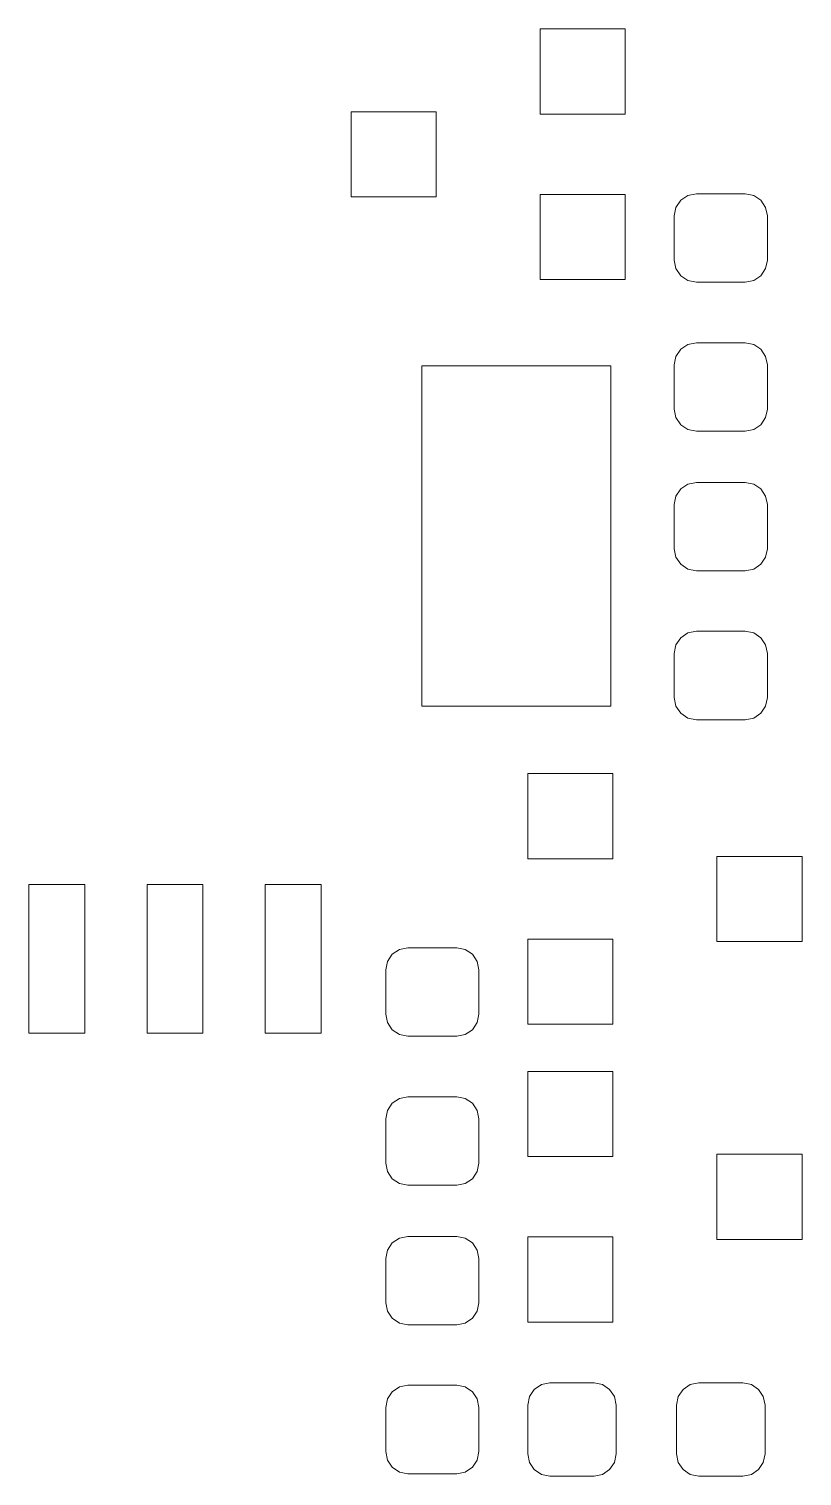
# Model space of a CAD drawing. Header units: millimetres. Extents: x -38 to 35, y -96 to 126.
# Drawn here: x 26.98 to 35.29, y -42.21 to -26.66 of the extents above; entities that cross this region are included whole.
import ezdxf

# ---------------------------------------------------------------- set-up
doc = ezdxf.new("R2010")
doc.units = ezdxf.units.MM
doc.header["$MEASUREMENT"] = 0
doc.layers.add('Layer 1', color=7, linetype='Continuous')

msp = doc.modelspace()

# ---------------------------------------------------------------- linework, layer by layer
at = {"layer": 'Layer 1', "lineweight": 9}
for points, knots in [([(33.3929, -26.6598), (33.3929, -26.6598), (32.4785, -26.6598), (32.4785, -26.6598), (32.4785, -26.6598), (32.4785, -26.6598), (32.4785, -27.5742), (32.4785, -27.5742), (32.4785, -27.5742), (32.4785, -27.5742), (33.3929, -27.5742), (33.3929, -27.5742), (33.3929, -27.5742), (33.3929, -27.5742), (33.3929, -26.6598), (33.3929, -26.6598)], [0, 0, 0, 0, 0.2, 0.2, 0.2, 0.2, 0.4, 0.4, 0.4, 0.4, 0.6, 0.6, 0.6, 0.6, 1, 1, 1, 1]), ([(31.3609, -27.5488), (31.3609, -27.5488), (30.4465, -27.5488), (30.4465, -27.5488), (30.4465, -27.5488), (30.4465, -27.5488), (30.4465, -28.4632), (30.4465, -28.4632), (30.4465, -28.4632), (30.4465, -28.4632), (31.3609, -28.4632), (31.3609, -28.4632), (31.3609, -28.4632), (31.3609, -28.4632), (31.3609, -27.5488), (31.3609, -27.5488)], [0, 0, 0, 0, 0.2, 0.2, 0.2, 0.2, 0.4, 0.4, 0.4, 0.4, 0.6, 0.6, 0.6, 0.6, 1, 1, 1, 1]), ([(33.3929, -28.4378), (33.3929, -28.4378), (32.4785, -28.4378), (32.4785, -28.4378), (32.4785, -28.4378), (32.4785, -28.4378), (32.4785, -29.3522), (32.4785, -29.3522), (32.4785, -29.3522), (32.4785, -29.3522), (33.3929, -29.3522), (33.3929, -29.3522), (33.3929, -29.3522), (33.3929, -29.3522), (33.3929, -28.4378), (33.3929, -28.4378)], [0, 0, 0, 0, 0.2, 0.2, 0.2, 0.2, 0.4, 0.4, 0.4, 0.4, 0.6, 0.6, 0.6, 0.6, 1, 1, 1, 1]), ([(34.1572, -28.431), (34.1572, -28.431), (34.0663, -28.4491), (34.0663, -28.4491), (34.0663, -28.4491), (34.0663, -28.4491), (33.9893, -28.5006), (33.9893, -28.5006), (33.9893, -28.5006), (33.9893, -28.5006), (33.9378, -28.5776), (33.9378, -28.5776), (33.9378, -28.5776), (33.9378, -28.5776), (33.9197, -28.6685), (33.9197, -28.6685), (33.9197, -28.6685), (33.9197, -28.6685), (33.9197, -29.1435), (33.9197, -29.1435), (33.9197, -29.1435), (33.9197, -29.1435), (33.9378, -29.2344), (33.9378, -29.2344), (33.9378, -29.2344), (33.9378, -29.2344), (33.9893, -29.3114), (33.9893, -29.3114), (33.9893, -29.3114), (33.9893, -29.3114), (34.0663, -29.3629), (34.0663, -29.3629), (34.0663, -29.3629), (34.0663, -29.3629), (34.1572, -29.381), (34.1572, -29.381), (34.1572, -29.381), (34.1572, -29.381), (34.6822, -29.381), (34.6822, -29.381), (34.6822, -29.381), (34.6822, -29.381), (34.7731, -29.3629), (34.7731, -29.3629), (34.7731, -29.3629), (34.7731, -29.3629), (34.8501, -29.3114), (34.8501, -29.3114), (34.8501, -29.3114), (34.8501, -29.3114), (34.9016, -29.2344), (34.9016, -29.2344), (34.9016, -29.2344), (34.9016, -29.2344), (34.9197, -29.1435), (34.9197, -29.1435), (34.9197, -29.1435), (34.9197, -29.1435), (34.9197, -28.6685), (34.9197, -28.6685), (34.9197, -28.6685), (34.9197, -28.6685), (34.9016, -28.5776), (34.9016, -28.5776), (34.9016, -28.5776), (34.9016, -28.5776), (34.8501, -28.5006), (34.8501, -28.5006), (34.8501, -28.5006), (34.8501, -28.5006), (34.7731, -28.4491), (34.7731, -28.4491), (34.7731, -28.4491), (34.7731, -28.4491), (34.6822, -28.431), (34.6822, -28.431), (34.6822, -28.431), (34.6822, -28.431), (34.1572, -28.431), (34.1572, -28.431)], [0, 0, 0, 0, 0.047619, 0.047619, 0.047619, 0.047619, 0.0952381, 0.0952381, 0.0952381, 0.0952381, 0.1428571, 0.1428571, 0.1428571, 0.1428571, 0.1904762, 0.1904762, 0.1904762, 0.1904762, 0.2380952, 0.2380952, 0.2380952, 0.2380952, 0.2857143, 0.2857143, 0.2857143, 0.2857143, 0.3333333, 0.3333333, 0.3333333, 0.3333333, 0.3809524, 0.3809524, 0.3809524, 0.3809524, 0.4285714, 0.4285714, 0.4285714, 0.4285714, 0.4761905, 0.4761905, 0.4761905, 0.4761905, 0.5238095, 0.5238095, 0.5238095, 0.5238095, 0.5714286, 0.5714286, 0.5714286, 0.5714286, 0.6190476, 0.6190476, 0.6190476, 0.6190476, 0.6666667, 0.6666667, 0.6666667, 0.6666667, 0.7142857, 0.7142857, 0.7142857, 0.7142857, 0.7619048, 0.7619048, 0.7619048, 0.7619048, 0.8095238, 0.8095238, 0.8095238, 0.8095238, 0.8571429, 0.8571429, 0.8571429, 0.8571429, 0.9047619, 0.9047619, 0.9047619, 0.9047619, 1, 1, 1, 1]), ([(34.1572, -30.031), (34.1572, -30.031), (34.0663, -30.0491), (34.0663, -30.0491), (34.0663, -30.0491), (34.0663, -30.0491), (33.9893, -30.1006), (33.9893, -30.1006), (33.9893, -30.1006), (33.9893, -30.1006), (33.9378, -30.1776), (33.9378, -30.1776), (33.9378, -30.1776), (33.9378, -30.1776), (33.9197, -30.2685), (33.9197, -30.2685), (33.9197, -30.2685), (33.9197, -30.2685), (33.9197, -30.7435), (33.9197, -30.7435), (33.9197, -30.7435), (33.9197, -30.7435), (33.9378, -30.8344), (33.9378, -30.8344), (33.9378, -30.8344), (33.9378, -30.8344), (33.9893, -30.9114), (33.9893, -30.9114), (33.9893, -30.9114), (33.9893, -30.9114), (34.0663, -30.9629), (34.0663, -30.9629), (34.0663, -30.9629), (34.0663, -30.9629), (34.1572, -30.981), (34.1572, -30.981), (34.1572, -30.981), (34.1572, -30.981), (34.6822, -30.981), (34.6822, -30.981), (34.6822, -30.981), (34.6822, -30.981), (34.7731, -30.9629), (34.7731, -30.9629), (34.7731, -30.9629), (34.7731, -30.9629), (34.8501, -30.9114), (34.8501, -30.9114), (34.8501, -30.9114), (34.8501, -30.9114), (34.9016, -30.8344), (34.9016, -30.8344), (34.9016, -30.8344), (34.9016, -30.8344), (34.9197, -30.7435), (34.9197, -30.7435), (34.9197, -30.7435), (34.9197, -30.7435), (34.9197, -30.2685), (34.9197, -30.2685), (34.9197, -30.2685), (34.9197, -30.2685), (34.9016, -30.1776), (34.9016, -30.1776), (34.9016, -30.1776), (34.9016, -30.1776), (34.8501, -30.1006), (34.8501, -30.1006), (34.8501, -30.1006), (34.8501, -30.1006), (34.7731, -30.0491), (34.7731, -30.0491), (34.7731, -30.0491), (34.7731, -30.0491), (34.6822, -30.031), (34.6822, -30.031), (34.6822, -30.031), (34.6822, -30.031), (34.1572, -30.031), (34.1572, -30.031)], [0, 0, 0, 0, 0.047619, 0.047619, 0.047619, 0.047619, 0.0952381, 0.0952381, 0.0952381, 0.0952381, 0.1428571, 0.1428571, 0.1428571, 0.1428571, 0.1904762, 0.1904762, 0.1904762, 0.1904762, 0.2380952, 0.2380952, 0.2380952, 0.2380952, 0.2857143, 0.2857143, 0.2857143, 0.2857143, 0.3333333, 0.3333333, 0.3333333, 0.3333333, 0.3809524, 0.3809524, 0.3809524, 0.3809524, 0.4285714, 0.4285714, 0.4285714, 0.4285714, 0.4761905, 0.4761905, 0.4761905, 0.4761905, 0.5238095, 0.5238095, 0.5238095, 0.5238095, 0.5714286, 0.5714286, 0.5714286, 0.5714286, 0.6190476, 0.6190476, 0.6190476, 0.6190476, 0.6666667, 0.6666667, 0.6666667, 0.6666667, 0.7142857, 0.7142857, 0.7142857, 0.7142857, 0.7619048, 0.7619048, 0.7619048, 0.7619048, 0.8095238, 0.8095238, 0.8095238, 0.8095238, 0.8571429, 0.8571429, 0.8571429, 0.8571429, 0.9047619, 0.9047619, 0.9047619, 0.9047619, 1, 1, 1, 1]), ([(33.2377, -30.2772), (33.2377, -30.2772), (31.2057, -30.2772), (31.2057, -30.2772), (31.2057, -30.2772), (31.2057, -30.2772), (31.2057, -33.9348), (31.2057, -33.9348), (31.2057, -33.9348), (31.2057, -33.9348), (33.2377, -33.9348), (33.2377, -33.9348), (33.2377, -33.9348), (33.2377, -33.9348), (33.2377, -30.2772), (33.2377, -30.2772)], [0, 0, 0, 0, 0.2, 0.2, 0.2, 0.2, 0.4, 0.4, 0.4, 0.4, 0.6, 0.6, 0.6, 0.6, 1, 1, 1, 1]), ([(34.6822, -32.481), (34.6822, -32.481), (34.7731, -32.4629), (34.7731, -32.4629), (34.7731, -32.4629), (34.7731, -32.4629), (34.8501, -32.4114), (34.8501, -32.4114), (34.8501, -32.4114), (34.8501, -32.4114), (34.9016, -32.3344), (34.9016, -32.3344), (34.9016, -32.3344), (34.9016, -32.3344), (34.9197, -32.2435), (34.9197, -32.2435), (34.9197, -32.2435), (34.9197, -32.2435), (34.9197, -31.7685), (34.9197, -31.7685), (34.9197, -31.7685), (34.9197, -31.7685), (34.9016, -31.6776), (34.9016, -31.6776), (34.9016, -31.6776), (34.9016, -31.6776), (34.8501, -31.6006), (34.8501, -31.6006), (34.8501, -31.6006), (34.8501, -31.6006), (34.7731, -31.5491), (34.7731, -31.5491), (34.7731, -31.5491), (34.7731, -31.5491), (34.6822, -31.531), (34.6822, -31.531), (34.6822, -31.531), (34.6822, -31.531), (34.1572, -31.531), (34.1572, -31.531), (34.1572, -31.531), (34.1572, -31.531), (34.0663, -31.5491), (34.0663, -31.5491), (34.0663, -31.5491), (34.0663, -31.5491), (33.9893, -31.6006), (33.9893, -31.6006), (33.9893, -31.6006), (33.9893, -31.6006), (33.9378, -31.6776), (33.9378, -31.6776), (33.9378, -31.6776), (33.9378, -31.6776), (33.9197, -31.7685), (33.9197, -31.7685), (33.9197, -31.7685), (33.9197, -31.7685), (33.9197, -32.2435), (33.9197, -32.2435), (33.9197, -32.2435), (33.9197, -32.2435), (33.9378, -32.3344), (33.9378, -32.3344), (33.9378, -32.3344), (33.9378, -32.3344), (33.9893, -32.4114), (33.9893, -32.4114), (33.9893, -32.4114), (33.9893, -32.4114), (34.0663, -32.4629), (34.0663, -32.4629), (34.0663, -32.4629), (34.0663, -32.4629), (34.1572, -32.481), (34.1572, -32.481), (34.1572, -32.481), (34.1572, -32.481), (34.6822, -32.481), (34.6822, -32.481)], [0, 0, 0, 0, 0.047619, 0.047619, 0.047619, 0.047619, 0.0952381, 0.0952381, 0.0952381, 0.0952381, 0.1428571, 0.1428571, 0.1428571, 0.1428571, 0.1904762, 0.1904762, 0.1904762, 0.1904762, 0.2380952, 0.2380952, 0.2380952, 0.2380952, 0.2857143, 0.2857143, 0.2857143, 0.2857143, 0.3333333, 0.3333333, 0.3333333, 0.3333333, 0.3809524, 0.3809524, 0.3809524, 0.3809524, 0.4285714, 0.4285714, 0.4285714, 0.4285714, 0.4761905, 0.4761905, 0.4761905, 0.4761905, 0.5238095, 0.5238095, 0.5238095, 0.5238095, 0.5714286, 0.5714286, 0.5714286, 0.5714286, 0.6190476, 0.6190476, 0.6190476, 0.6190476, 0.6666667, 0.6666667, 0.6666667, 0.6666667, 0.7142857, 0.7142857, 0.7142857, 0.7142857, 0.7619048, 0.7619048, 0.7619048, 0.7619048, 0.8095238, 0.8095238, 0.8095238, 0.8095238, 0.8571429, 0.8571429, 0.8571429, 0.8571429, 0.9047619, 0.9047619, 0.9047619, 0.9047619, 1, 1, 1, 1]), ([(34.6822, -34.081), (34.6822, -34.081), (34.7731, -34.0629), (34.7731, -34.0629), (34.7731, -34.0629), (34.7731, -34.0629), (34.8501, -34.0114), (34.8501, -34.0114), (34.8501, -34.0114), (34.8501, -34.0114), (34.9016, -33.9344), (34.9016, -33.9344), (34.9016, -33.9344), (34.9016, -33.9344), (34.9197, -33.8435), (34.9197, -33.8435), (34.9197, -33.8435), (34.9197, -33.8435), (34.9197, -33.3685), (34.9197, -33.3685), (34.9197, -33.3685), (34.9197, -33.3685), (34.9016, -33.2776), (34.9016, -33.2776), (34.9016, -33.2776), (34.9016, -33.2776), (34.8501, -33.2006), (34.8501, -33.2006), (34.8501, -33.2006), (34.8501, -33.2006), (34.7731, -33.1491), (34.7731, -33.1491), (34.7731, -33.1491), (34.7731, -33.1491), (34.6822, -33.131), (34.6822, -33.131), (34.6822, -33.131), (34.6822, -33.131), (34.1572, -33.131), (34.1572, -33.131), (34.1572, -33.131), (34.1572, -33.131), (34.0663, -33.1491), (34.0663, -33.1491), (34.0663, -33.1491), (34.0663, -33.1491), (33.9893, -33.2006), (33.9893, -33.2006), (33.9893, -33.2006), (33.9893, -33.2006), (33.9378, -33.2776), (33.9378, -33.2776), (33.9378, -33.2776), (33.9378, -33.2776), (33.9197, -33.3685), (33.9197, -33.3685), (33.9197, -33.3685), (33.9197, -33.3685), (33.9197, -33.8435), (33.9197, -33.8435), (33.9197, -33.8435), (33.9197, -33.8435), (33.9378, -33.9344), (33.9378, -33.9344), (33.9378, -33.9344), (33.9378, -33.9344), (33.9893, -34.0114), (33.9893, -34.0114), (33.9893, -34.0114), (33.9893, -34.0114), (34.0663, -34.0629), (34.0663, -34.0629), (34.0663, -34.0629), (34.0663, -34.0629), (34.1572, -34.081), (34.1572, -34.081), (34.1572, -34.081), (34.1572, -34.081), (34.6822, -34.081), (34.6822, -34.081)], [0, 0, 0, 0, 0.047619, 0.047619, 0.047619, 0.047619, 0.0952381, 0.0952381, 0.0952381, 0.0952381, 0.1428571, 0.1428571, 0.1428571, 0.1428571, 0.1904762, 0.1904762, 0.1904762, 0.1904762, 0.2380952, 0.2380952, 0.2380952, 0.2380952, 0.2857143, 0.2857143, 0.2857143, 0.2857143, 0.3333333, 0.3333333, 0.3333333, 0.3333333, 0.3809524, 0.3809524, 0.3809524, 0.3809524, 0.4285714, 0.4285714, 0.4285714, 0.4285714, 0.4761905, 0.4761905, 0.4761905, 0.4761905, 0.5238095, 0.5238095, 0.5238095, 0.5238095, 0.5714286, 0.5714286, 0.5714286, 0.5714286, 0.6190476, 0.6190476, 0.6190476, 0.6190476, 0.6666667, 0.6666667, 0.6666667, 0.6666667, 0.7142857, 0.7142857, 0.7142857, 0.7142857, 0.7619048, 0.7619048, 0.7619048, 0.7619048, 0.8095238, 0.8095238, 0.8095238, 0.8095238, 0.8571429, 0.8571429, 0.8571429, 0.8571429, 0.9047619, 0.9047619, 0.9047619, 0.9047619, 1, 1, 1, 1]), ([(32.3465, -35.5742), (32.3465, -35.5742), (33.2609, -35.5742), (33.2609, -35.5742), (33.2609, -35.5742), (33.2609, -35.5742), (33.2609, -34.6598), (33.2609, -34.6598), (33.2609, -34.6598), (33.2609, -34.6598), (32.3465, -34.6598), (32.3465, -34.6598), (32.3465, -34.6598), (32.3465, -34.6598), (32.3465, -35.5742), (32.3465, -35.5742)], [0, 0, 0, 0, 0.2, 0.2, 0.2, 0.2, 0.4, 0.4, 0.4, 0.4, 0.6, 0.6, 0.6, 0.6, 1, 1, 1, 1]), ([(34.3785, -36.4632), (34.3785, -36.4632), (35.2929, -36.4632), (35.2929, -36.4632), (35.2929, -36.4632), (35.2929, -36.4632), (35.2929, -35.5488), (35.2929, -35.5488), (35.2929, -35.5488), (35.2929, -35.5488), (34.3785, -35.5488), (34.3785, -35.5488), (34.3785, -35.5488), (34.3785, -35.5488), (34.3785, -36.4632), (34.3785, -36.4632)], [0, 0, 0, 0, 0.2, 0.2, 0.2, 0.2, 0.4, 0.4, 0.4, 0.4, 0.6, 0.6, 0.6, 0.6, 1, 1, 1, 1]), ([(30.1247, -37.4495), (30.1247, -37.4495), (30.1247, -35.8495), (30.1247, -35.8495), (30.1247, -35.8495), (30.1247, -35.8495), (29.5247, -35.8495), (29.5247, -35.8495), (29.5247, -35.8495), (29.5247, -35.8495), (29.5247, -37.4495), (29.5247, -37.4495), (29.5247, -37.4495), (29.5247, -37.4495), (30.1247, -37.4495), (30.1247, -37.4495)], [0, 0, 0, 0, 0.2, 0.2, 0.2, 0.2, 0.4, 0.4, 0.4, 0.4, 0.6, 0.6, 0.6, 0.6, 1, 1, 1, 1]), ([(31.0572, -36.531), (31.0572, -36.531), (30.9663, -36.5491), (30.9663, -36.5491), (30.9663, -36.5491), (30.9663, -36.5491), (30.8893, -36.6006), (30.8893, -36.6006), (30.8893, -36.6006), (30.8893, -36.6006), (30.8378, -36.6776), (30.8378, -36.6776), (30.8378, -36.6776), (30.8378, -36.6776), (30.8197, -36.7685), (30.8197, -36.7685), (30.8197, -36.7685), (30.8197, -36.7685), (30.8197, -37.2435), (30.8197, -37.2435), (30.8197, -37.2435), (30.8197, -37.2435), (30.8378, -37.3344), (30.8378, -37.3344), (30.8378, -37.3344), (30.8378, -37.3344), (30.8893, -37.4114), (30.8893, -37.4114), (30.8893, -37.4114), (30.8893, -37.4114), (30.9663, -37.4629), (30.9663, -37.4629), (30.9663, -37.4629), (30.9663, -37.4629), (31.0572, -37.481), (31.0572, -37.481), (31.0572, -37.481), (31.0572, -37.481), (31.5822, -37.481), (31.5822, -37.481), (31.5822, -37.481), (31.5822, -37.481), (31.6731, -37.4629), (31.6731, -37.4629), (31.6731, -37.4629), (31.6731, -37.4629), (31.7501, -37.4114), (31.7501, -37.4114), (31.7501, -37.4114), (31.7501, -37.4114), (31.8016, -37.3344), (31.8016, -37.3344), (31.8016, -37.3344), (31.8016, -37.3344), (31.8197, -37.2435), (31.8197, -37.2435), (31.8197, -37.2435), (31.8197, -37.2435), (31.8197, -36.7685), (31.8197, -36.7685), (31.8197, -36.7685), (31.8197, -36.7685), (31.8016, -36.6776), (31.8016, -36.6776), (31.8016, -36.6776), (31.8016, -36.6776), (31.7501, -36.6006), (31.7501, -36.6006), (31.7501, -36.6006), (31.7501, -36.6006), (31.6731, -36.5491), (31.6731, -36.5491), (31.6731, -36.5491), (31.6731, -36.5491), (31.5822, -36.531), (31.5822, -36.531), (31.5822, -36.531), (31.5822, -36.531), (31.0572, -36.531), (31.0572, -36.531)], [0, 0, 0, 0, 0.047619, 0.047619, 0.047619, 0.047619, 0.0952381, 0.0952381, 0.0952381, 0.0952381, 0.1428571, 0.1428571, 0.1428571, 0.1428571, 0.1904762, 0.1904762, 0.1904762, 0.1904762, 0.2380952, 0.2380952, 0.2380952, 0.2380952, 0.2857143, 0.2857143, 0.2857143, 0.2857143, 0.3333333, 0.3333333, 0.3333333, 0.3333333, 0.3809524, 0.3809524, 0.3809524, 0.3809524, 0.4285714, 0.4285714, 0.4285714, 0.4285714, 0.4761905, 0.4761905, 0.4761905, 0.4761905, 0.5238095, 0.5238095, 0.5238095, 0.5238095, 0.5714286, 0.5714286, 0.5714286, 0.5714286, 0.6190476, 0.6190476, 0.6190476, 0.6190476, 0.6666667, 0.6666667, 0.6666667, 0.6666667, 0.7142857, 0.7142857, 0.7142857, 0.7142857, 0.7619048, 0.7619048, 0.7619048, 0.7619048, 0.8095238, 0.8095238, 0.8095238, 0.8095238, 0.8571429, 0.8571429, 0.8571429, 0.8571429, 0.9047619, 0.9047619, 0.9047619, 0.9047619, 1, 1, 1, 1]), ([(32.3465, -37.3522), (32.3465, -37.3522), (33.2609, -37.3522), (33.2609, -37.3522), (33.2609, -37.3522), (33.2609, -37.3522), (33.2609, -36.4378), (33.2609, -36.4378), (33.2609, -36.4378), (33.2609, -36.4378), (32.3465, -36.4378), (32.3465, -36.4378), (32.3465, -36.4378), (32.3465, -36.4378), (32.3465, -37.3522), (32.3465, -37.3522)], [0, 0, 0, 0, 0.2, 0.2, 0.2, 0.2, 0.4, 0.4, 0.4, 0.4, 0.6, 0.6, 0.6, 0.6, 1, 1, 1, 1]), ([(32.3465, -38.7742), (32.3465, -38.7742), (33.2609, -38.7742), (33.2609, -38.7742), (33.2609, -38.7742), (33.2609, -38.7742), (33.2609, -37.8598), (33.2609, -37.8598), (33.2609, -37.8598), (33.2609, -37.8598), (32.3465, -37.8598), (32.3465, -37.8598), (32.3465, -37.8598), (32.3465, -37.8598), (32.3465, -38.7742), (32.3465, -38.7742)], [0, 0, 0, 0, 0.2, 0.2, 0.2, 0.2, 0.4, 0.4, 0.4, 0.4, 0.6, 0.6, 0.6, 0.6, 1, 1, 1, 1]), ([(31.0572, -38.131), (31.0572, -38.131), (30.9663, -38.1491), (30.9663, -38.1491), (30.9663, -38.1491), (30.9663, -38.1491), (30.8893, -38.2006), (30.8893, -38.2006), (30.8893, -38.2006), (30.8893, -38.2006), (30.8378, -38.2776), (30.8378, -38.2776), (30.8378, -38.2776), (30.8378, -38.2776), (30.8197, -38.3685), (30.8197, -38.3685), (30.8197, -38.3685), (30.8197, -38.3685), (30.8197, -38.8435), (30.8197, -38.8435), (30.8197, -38.8435), (30.8197, -38.8435), (30.8378, -38.9344), (30.8378, -38.9344), (30.8378, -38.9344), (30.8378, -38.9344), (30.8893, -39.0114), (30.8893, -39.0114), (30.8893, -39.0114), (30.8893, -39.0114), (30.9663, -39.0629), (30.9663, -39.0629), (30.9663, -39.0629), (30.9663, -39.0629), (31.0572, -39.081), (31.0572, -39.081), (31.0572, -39.081), (31.0572, -39.081), (31.5822, -39.081), (31.5822, -39.081), (31.5822, -39.081), (31.5822, -39.081), (31.6731, -39.0629), (31.6731, -39.0629), (31.6731, -39.0629), (31.6731, -39.0629), (31.7501, -39.0114), (31.7501, -39.0114), (31.7501, -39.0114), (31.7501, -39.0114), (31.8016, -38.9344), (31.8016, -38.9344), (31.8016, -38.9344), (31.8016, -38.9344), (31.8197, -38.8435), (31.8197, -38.8435), (31.8197, -38.8435), (31.8197, -38.8435), (31.8197, -38.3685), (31.8197, -38.3685), (31.8197, -38.3685), (31.8197, -38.3685), (31.8016, -38.2776), (31.8016, -38.2776), (31.8016, -38.2776), (31.8016, -38.2776), (31.7501, -38.2006), (31.7501, -38.2006), (31.7501, -38.2006), (31.7501, -38.2006), (31.6731, -38.1491), (31.6731, -38.1491), (31.6731, -38.1491), (31.6731, -38.1491), (31.5822, -38.131), (31.5822, -38.131), (31.5822, -38.131), (31.5822, -38.131), (31.0572, -38.131), (31.0572, -38.131)], [0, 0, 0, 0, 0.047619, 0.047619, 0.047619, 0.047619, 0.0952381, 0.0952381, 0.0952381, 0.0952381, 0.1428571, 0.1428571, 0.1428571, 0.1428571, 0.1904762, 0.1904762, 0.1904762, 0.1904762, 0.2380952, 0.2380952, 0.2380952, 0.2380952, 0.2857143, 0.2857143, 0.2857143, 0.2857143, 0.3333333, 0.3333333, 0.3333333, 0.3333333, 0.3809524, 0.3809524, 0.3809524, 0.3809524, 0.4285714, 0.4285714, 0.4285714, 0.4285714, 0.4761905, 0.4761905, 0.4761905, 0.4761905, 0.5238095, 0.5238095, 0.5238095, 0.5238095, 0.5714286, 0.5714286, 0.5714286, 0.5714286, 0.6190476, 0.6190476, 0.6190476, 0.6190476, 0.6666667, 0.6666667, 0.6666667, 0.6666667, 0.7142857, 0.7142857, 0.7142857, 0.7142857, 0.7619048, 0.7619048, 0.7619048, 0.7619048, 0.8095238, 0.8095238, 0.8095238, 0.8095238, 0.8571429, 0.8571429, 0.8571429, 0.8571429, 0.9047619, 0.9047619, 0.9047619, 0.9047619, 1, 1, 1, 1]), ([(34.3785, -39.6632), (34.3785, -39.6632), (35.2929, -39.6632), (35.2929, -39.6632), (35.2929, -39.6632), (35.2929, -39.6632), (35.2929, -38.7488), (35.2929, -38.7488), (35.2929, -38.7488), (35.2929, -38.7488), (34.3785, -38.7488), (34.3785, -38.7488), (34.3785, -38.7488), (34.3785, -38.7488), (34.3785, -39.6632), (34.3785, -39.6632)], [0, 0, 0, 0, 0.2, 0.2, 0.2, 0.2, 0.4, 0.4, 0.4, 0.4, 0.6, 0.6, 0.6, 0.6, 1, 1, 1, 1]), ([(31.5822, -40.581), (31.5822, -40.581), (31.6731, -40.5629), (31.6731, -40.5629), (31.6731, -40.5629), (31.6731, -40.5629), (31.7501, -40.5114), (31.7501, -40.5114), (31.7501, -40.5114), (31.7501, -40.5114), (31.8016, -40.4344), (31.8016, -40.4344), (31.8016, -40.4344), (31.8016, -40.4344), (31.8197, -40.3435), (31.8197, -40.3435), (31.8197, -40.3435), (31.8197, -40.3435), (31.8197, -39.8685), (31.8197, -39.8685), (31.8197, -39.8685), (31.8197, -39.8685), (31.8016, -39.7776), (31.8016, -39.7776), (31.8016, -39.7776), (31.8016, -39.7776), (31.7501, -39.7006), (31.7501, -39.7006), (31.7501, -39.7006), (31.7501, -39.7006), (31.6731, -39.6491), (31.6731, -39.6491), (31.6731, -39.6491), (31.6731, -39.6491), (31.5822, -39.631), (31.5822, -39.631), (31.5822, -39.631), (31.5822, -39.631), (31.0572, -39.631), (31.0572, -39.631), (31.0572, -39.631), (31.0572, -39.631), (30.9663, -39.6491), (30.9663, -39.6491), (30.9663, -39.6491), (30.9663, -39.6491), (30.8893, -39.7006), (30.8893, -39.7006), (30.8893, -39.7006), (30.8893, -39.7006), (30.8378, -39.7776), (30.8378, -39.7776), (30.8378, -39.7776), (30.8378, -39.7776), (30.8197, -39.8685), (30.8197, -39.8685), (30.8197, -39.8685), (30.8197, -39.8685), (30.8197, -40.3435), (30.8197, -40.3435), (30.8197, -40.3435), (30.8197, -40.3435), (30.8378, -40.4344), (30.8378, -40.4344), (30.8378, -40.4344), (30.8378, -40.4344), (30.8893, -40.5114), (30.8893, -40.5114), (30.8893, -40.5114), (30.8893, -40.5114), (30.9663, -40.5629), (30.9663, -40.5629), (30.9663, -40.5629), (30.9663, -40.5629), (31.0572, -40.581), (31.0572, -40.581), (31.0572, -40.581), (31.0572, -40.581), (31.5822, -40.581), (31.5822, -40.581)], [0, 0, 0, 0, 0.047619, 0.047619, 0.047619, 0.047619, 0.0952381, 0.0952381, 0.0952381, 0.0952381, 0.1428571, 0.1428571, 0.1428571, 0.1428571, 0.1904762, 0.1904762, 0.1904762, 0.1904762, 0.2380952, 0.2380952, 0.2380952, 0.2380952, 0.2857143, 0.2857143, 0.2857143, 0.2857143, 0.3333333, 0.3333333, 0.3333333, 0.3333333, 0.3809524, 0.3809524, 0.3809524, 0.3809524, 0.4285714, 0.4285714, 0.4285714, 0.4285714, 0.4761905, 0.4761905, 0.4761905, 0.4761905, 0.5238095, 0.5238095, 0.5238095, 0.5238095, 0.5714286, 0.5714286, 0.5714286, 0.5714286, 0.6190476, 0.6190476, 0.6190476, 0.6190476, 0.6666667, 0.6666667, 0.6666667, 0.6666667, 0.7142857, 0.7142857, 0.7142857, 0.7142857, 0.7619048, 0.7619048, 0.7619048, 0.7619048, 0.8095238, 0.8095238, 0.8095238, 0.8095238, 0.8571429, 0.8571429, 0.8571429, 0.8571429, 0.9047619, 0.9047619, 0.9047619, 0.9047619, 1, 1, 1, 1]), ([(32.3465, -40.5522), (32.3465, -40.5522), (33.2609, -40.5522), (33.2609, -40.5522), (33.2609, -40.5522), (33.2609, -40.5522), (33.2609, -39.6378), (33.2609, -39.6378), (33.2609, -39.6378), (33.2609, -39.6378), (32.3465, -39.6378), (32.3465, -39.6378), (32.3465, -39.6378), (32.3465, -39.6378), (32.3465, -40.5522), (32.3465, -40.5522)], [0, 0, 0, 0, 0.2, 0.2, 0.2, 0.2, 0.4, 0.4, 0.4, 0.4, 0.6, 0.6, 0.6, 0.6, 1, 1, 1, 1]), ([(31.5822, -42.181), (31.5822, -42.181), (31.6731, -42.1629), (31.6731, -42.1629), (31.6731, -42.1629), (31.6731, -42.1629), (31.7501, -42.1114), (31.7501, -42.1114), (31.7501, -42.1114), (31.7501, -42.1114), (31.8016, -42.0344), (31.8016, -42.0344), (31.8016, -42.0344), (31.8016, -42.0344), (31.8197, -41.9435), (31.8197, -41.9435), (31.8197, -41.9435), (31.8197, -41.9435), (31.8197, -41.4685), (31.8197, -41.4685), (31.8197, -41.4685), (31.8197, -41.4685), (31.8016, -41.3776), (31.8016, -41.3776), (31.8016, -41.3776), (31.8016, -41.3776), (31.7501, -41.3006), (31.7501, -41.3006), (31.7501, -41.3006), (31.7501, -41.3006), (31.6731, -41.2491), (31.6731, -41.2491), (31.6731, -41.2491), (31.6731, -41.2491), (31.5822, -41.231), (31.5822, -41.231), (31.5822, -41.231), (31.5822, -41.231), (31.0572, -41.231), (31.0572, -41.231), (31.0572, -41.231), (31.0572, -41.231), (30.9663, -41.2491), (30.9663, -41.2491), (30.9663, -41.2491), (30.9663, -41.2491), (30.8893, -41.3006), (30.8893, -41.3006), (30.8893, -41.3006), (30.8893, -41.3006), (30.8378, -41.3776), (30.8378, -41.3776), (30.8378, -41.3776), (30.8378, -41.3776), (30.8197, -41.4685), (30.8197, -41.4685), (30.8197, -41.4685), (30.8197, -41.4685), (30.8197, -41.9435), (30.8197, -41.9435), (30.8197, -41.9435), (30.8197, -41.9435), (30.8378, -42.0344), (30.8378, -42.0344), (30.8378, -42.0344), (30.8378, -42.0344), (30.8893, -42.1114), (30.8893, -42.1114), (30.8893, -42.1114), (30.8893, -42.1114), (30.9663, -42.1629), (30.9663, -42.1629), (30.9663, -42.1629), (30.9663, -42.1629), (31.0572, -42.181), (31.0572, -42.181), (31.0572, -42.181), (31.0572, -42.181), (31.5822, -42.181), (31.5822, -42.181)], [0, 0, 0, 0, 0.047619, 0.047619, 0.047619, 0.047619, 0.0952381, 0.0952381, 0.0952381, 0.0952381, 0.1428571, 0.1428571, 0.1428571, 0.1428571, 0.1904762, 0.1904762, 0.1904762, 0.1904762, 0.2380952, 0.2380952, 0.2380952, 0.2380952, 0.2857143, 0.2857143, 0.2857143, 0.2857143, 0.3333333, 0.3333333, 0.3333333, 0.3333333, 0.3809524, 0.3809524, 0.3809524, 0.3809524, 0.4285714, 0.4285714, 0.4285714, 0.4285714, 0.4761905, 0.4761905, 0.4761905, 0.4761905, 0.5238095, 0.5238095, 0.5238095, 0.5238095, 0.5714286, 0.5714286, 0.5714286, 0.5714286, 0.6190476, 0.6190476, 0.6190476, 0.6190476, 0.6666667, 0.6666667, 0.6666667, 0.6666667, 0.7142857, 0.7142857, 0.7142857, 0.7142857, 0.7619048, 0.7619048, 0.7619048, 0.7619048, 0.8095238, 0.8095238, 0.8095238, 0.8095238, 0.8571429, 0.8571429, 0.8571429, 0.8571429, 0.9047619, 0.9047619, 0.9047619, 0.9047619, 1, 1, 1, 1]), ([(33.2947, -41.4435), (33.2947, -41.4435), (33.2766, -41.3526), (33.2766, -41.3526), (33.2766, -41.3526), (33.2766, -41.3526), (33.2251, -41.2756), (33.2251, -41.2756), (33.2251, -41.2756), (33.2251, -41.2756), (33.1481, -41.2241), (33.1481, -41.2241), (33.1481, -41.2241), (33.1481, -41.2241), (33.0572, -41.206), (33.0572, -41.206), (33.0572, -41.206), (33.0572, -41.206), (32.5822, -41.206), (32.5822, -41.206), (32.5822, -41.206), (32.5822, -41.206), (32.4913, -41.2241), (32.4913, -41.2241), (32.4913, -41.2241), (32.4913, -41.2241), (32.4143, -41.2756), (32.4143, -41.2756), (32.4143, -41.2756), (32.4143, -41.2756), (32.3628, -41.3526), (32.3628, -41.3526), (32.3628, -41.3526), (32.3628, -41.3526), (32.3447, -41.4435), (32.3447, -41.4435), (32.3447, -41.4435), (32.3447, -41.4435), (32.3447, -41.9685), (32.3447, -41.9685), (32.3447, -41.9685), (32.3447, -41.9685), (32.3628, -42.0594), (32.3628, -42.0594), (32.3628, -42.0594), (32.3628, -42.0594), (32.4143, -42.1364), (32.4143, -42.1364), (32.4143, -42.1364), (32.4143, -42.1364), (32.4913, -42.1879), (32.4913, -42.1879), (32.4913, -42.1879), (32.4913, -42.1879), (32.5822, -42.206), (32.5822, -42.206), (32.5822, -42.206), (32.5822, -42.206), (33.0572, -42.206), (33.0572, -42.206), (33.0572, -42.206), (33.0572, -42.206), (33.1481, -42.1879), (33.1481, -42.1879), (33.1481, -42.1879), (33.1481, -42.1879), (33.2251, -42.1364), (33.2251, -42.1364), (33.2251, -42.1364), (33.2251, -42.1364), (33.2766, -42.0594), (33.2766, -42.0594), (33.2766, -42.0594), (33.2766, -42.0594), (33.2947, -41.9685), (33.2947, -41.9685), (33.2947, -41.9685), (33.2947, -41.9685), (33.2947, -41.4435), (33.2947, -41.4435)], [0, 0, 0, 0, 0.047619, 0.047619, 0.047619, 0.047619, 0.0952381, 0.0952381, 0.0952381, 0.0952381, 0.1428571, 0.1428571, 0.1428571, 0.1428571, 0.1904762, 0.1904762, 0.1904762, 0.1904762, 0.2380952, 0.2380952, 0.2380952, 0.2380952, 0.2857143, 0.2857143, 0.2857143, 0.2857143, 0.3333333, 0.3333333, 0.3333333, 0.3333333, 0.3809524, 0.3809524, 0.3809524, 0.3809524, 0.4285714, 0.4285714, 0.4285714, 0.4285714, 0.4761905, 0.4761905, 0.4761905, 0.4761905, 0.5238095, 0.5238095, 0.5238095, 0.5238095, 0.5714286, 0.5714286, 0.5714286, 0.5714286, 0.6190476, 0.6190476, 0.6190476, 0.6190476, 0.6666667, 0.6666667, 0.6666667, 0.6666667, 0.7142857, 0.7142857, 0.7142857, 0.7142857, 0.7619048, 0.7619048, 0.7619048, 0.7619048, 0.8095238, 0.8095238, 0.8095238, 0.8095238, 0.8571429, 0.8571429, 0.8571429, 0.8571429, 0.9047619, 0.9047619, 0.9047619, 0.9047619, 1, 1, 1, 1]), ([(34.8947, -41.4435), (34.8947, -41.4435), (34.8766, -41.3526), (34.8766, -41.3526), (34.8766, -41.3526), (34.8766, -41.3526), (34.8251, -41.2756), (34.8251, -41.2756), (34.8251, -41.2756), (34.8251, -41.2756), (34.7481, -41.2241), (34.7481, -41.2241), (34.7481, -41.2241), (34.7481, -41.2241), (34.6572, -41.206), (34.6572, -41.206), (34.6572, -41.206), (34.6572, -41.206), (34.1822, -41.206), (34.1822, -41.206), (34.1822, -41.206), (34.1822, -41.206), (34.0913, -41.2241), (34.0913, -41.2241), (34.0913, -41.2241), (34.0913, -41.2241), (34.0143, -41.2756), (34.0143, -41.2756), (34.0143, -41.2756), (34.0143, -41.2756), (33.9628, -41.3526), (33.9628, -41.3526), (33.9628, -41.3526), (33.9628, -41.3526), (33.9447, -41.4435), (33.9447, -41.4435), (33.9447, -41.4435), (33.9447, -41.4435), (33.9447, -41.9685), (33.9447, -41.9685), (33.9447, -41.9685), (33.9447, -41.9685), (33.9628, -42.0594), (33.9628, -42.0594), (33.9628, -42.0594), (33.9628, -42.0594), (34.0143, -42.1364), (34.0143, -42.1364), (34.0143, -42.1364), (34.0143, -42.1364), (34.0913, -42.1879), (34.0913, -42.1879), (34.0913, -42.1879), (34.0913, -42.1879), (34.1822, -42.206), (34.1822, -42.206), (34.1822, -42.206), (34.1822, -42.206), (34.6572, -42.206), (34.6572, -42.206), (34.6572, -42.206), (34.6572, -42.206), (34.7481, -42.1879), (34.7481, -42.1879), (34.7481, -42.1879), (34.7481, -42.1879), (34.8251, -42.1364), (34.8251, -42.1364), (34.8251, -42.1364), (34.8251, -42.1364), (34.8766, -42.0594), (34.8766, -42.0594), (34.8766, -42.0594), (34.8766, -42.0594), (34.8947, -41.9685), (34.8947, -41.9685), (34.8947, -41.9685), (34.8947, -41.9685), (34.8947, -41.4435), (34.8947, -41.4435)], [0, 0, 0, 0, 0.047619, 0.047619, 0.047619, 0.047619, 0.0952381, 0.0952381, 0.0952381, 0.0952381, 0.1428571, 0.1428571, 0.1428571, 0.1428571, 0.1904762, 0.1904762, 0.1904762, 0.1904762, 0.2380952, 0.2380952, 0.2380952, 0.2380952, 0.2857143, 0.2857143, 0.2857143, 0.2857143, 0.3333333, 0.3333333, 0.3333333, 0.3333333, 0.3809524, 0.3809524, 0.3809524, 0.3809524, 0.4285714, 0.4285714, 0.4285714, 0.4285714, 0.4761905, 0.4761905, 0.4761905, 0.4761905, 0.5238095, 0.5238095, 0.5238095, 0.5238095, 0.5714286, 0.5714286, 0.5714286, 0.5714286, 0.6190476, 0.6190476, 0.6190476, 0.6190476, 0.6666667, 0.6666667, 0.6666667, 0.6666667, 0.7142857, 0.7142857, 0.7142857, 0.7142857, 0.7619048, 0.7619048, 0.7619048, 0.7619048, 0.8095238, 0.8095238, 0.8095238, 0.8095238, 0.8571429, 0.8571429, 0.8571429, 0.8571429, 0.9047619, 0.9047619, 0.9047619, 0.9047619, 1, 1, 1, 1])]:
    msp.add_open_spline(points, degree=3, knots=knots, dxfattribs=at)
at = {"layer": 'Layer 1', "color": 250, "lineweight": 9}
for points in [[(27.5847, -37.4495), (27.5847, -37.4495), (27.5847, -35.8495), (27.5847, -35.8495), (27.5847, -35.8495), (27.5847, -35.8495), (26.9847, -35.8495), (26.9847, -35.8495), (26.9847, -35.8495), (26.9847, -35.8495), (26.9847, -37.4495), (26.9847, -37.4495), (26.9847, -37.4495), (26.9847, -37.4495), (27.5847, -37.4495), (27.5847, -37.4495)], [(28.8547, -37.4495), (28.8547, -37.4495), (28.8547, -35.8495), (28.8547, -35.8495), (28.8547, -35.8495), (28.8547, -35.8495), (28.2547, -35.8495), (28.2547, -35.8495), (28.2547, -35.8495), (28.2547, -35.8495), (28.2547, -37.4495), (28.2547, -37.4495), (28.2547, -37.4495), (28.2547, -37.4495), (28.8547, -37.4495), (28.8547, -37.4495)]]:
    msp.add_open_spline(points, degree=3, knots=[0, 0, 0, 0, 0.2, 0.2, 0.2, 0.2, 0.4, 0.4, 0.4, 0.4, 0.6, 0.6, 0.6, 0.6, 1, 1, 1, 1], dxfattribs=at)

doc.saveas('drawing.dxf')
